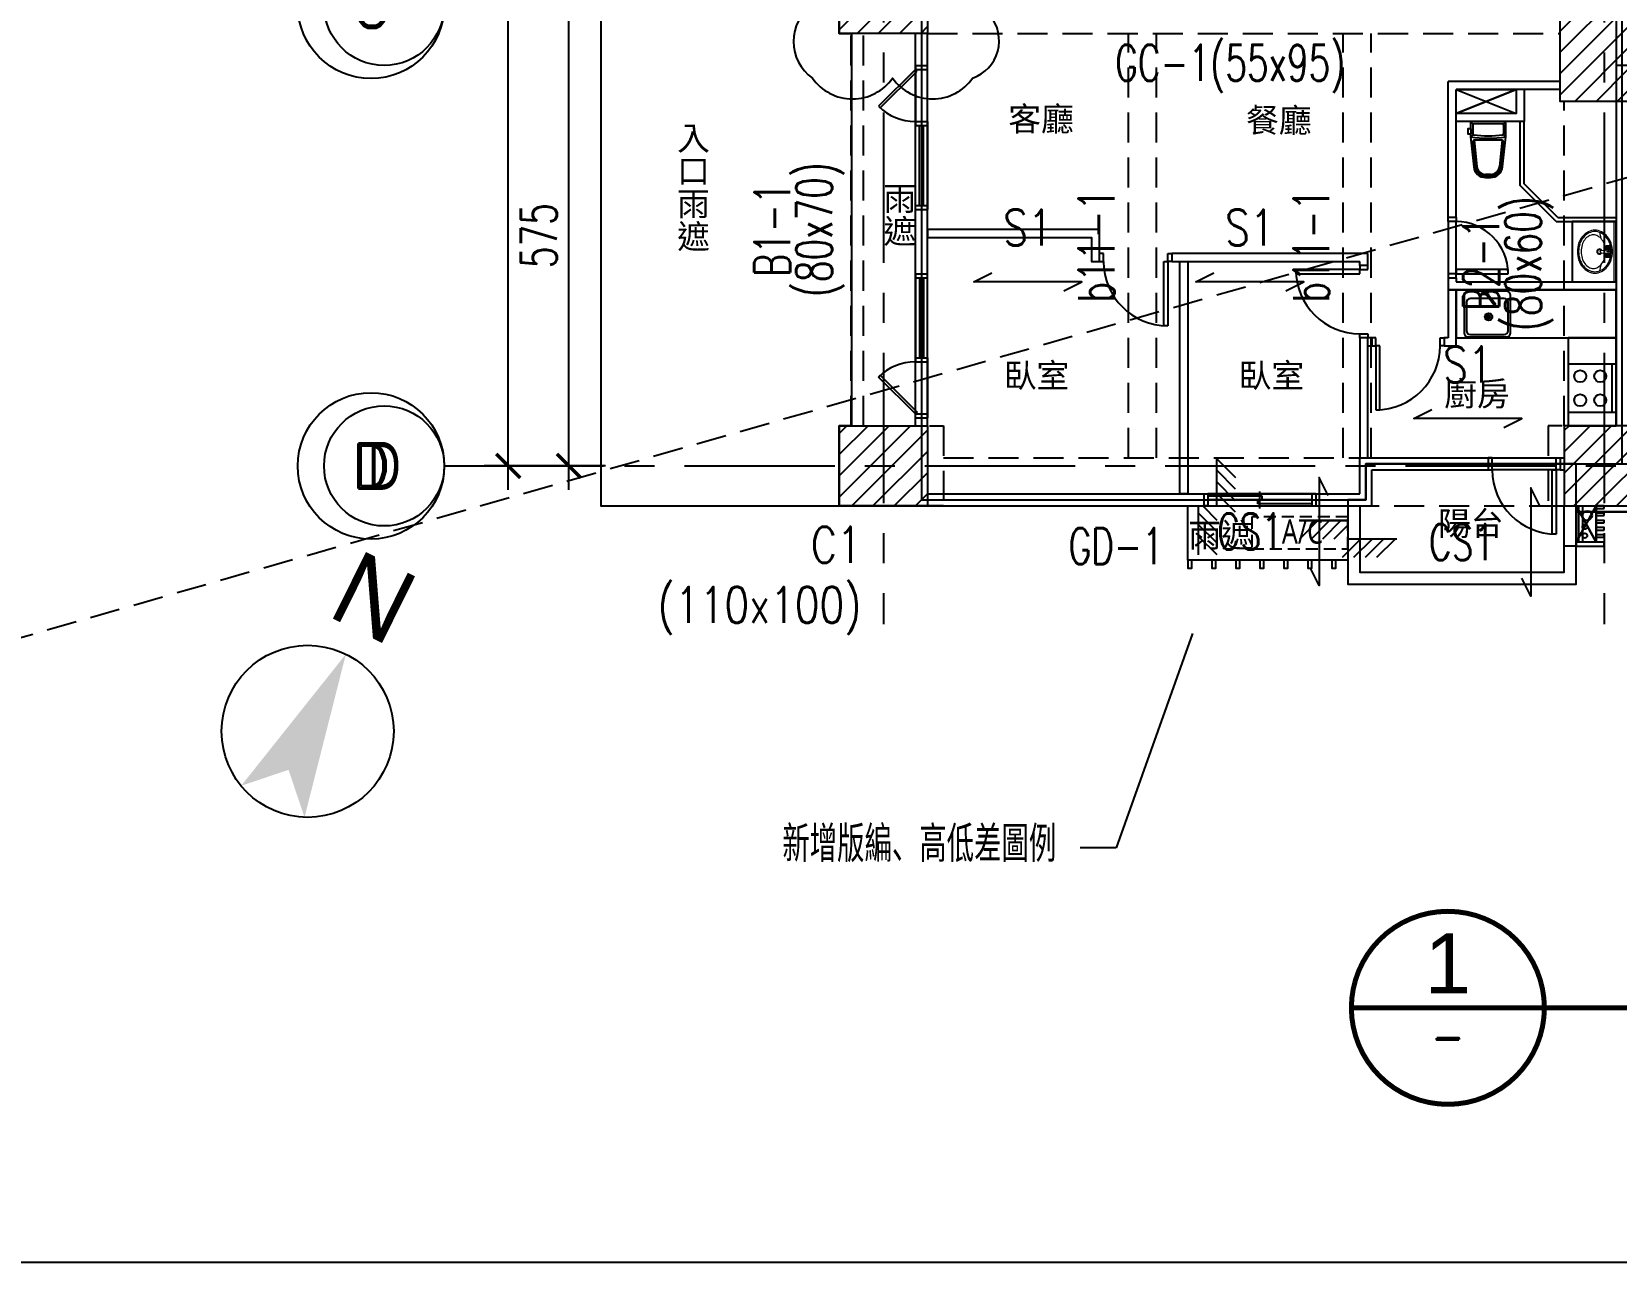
# Model space of a CAD drawing. Header units: millimetres. Extents: x -3377 to 119122, y -22007 to 15479.
# Drawn here: x 39067 to 41046, y 3880 to 5416 of the extents above; entities that cross this region are included whole.
import ezdxf
from ezdxf import colors
from ezdxf.entities.mleader import LeaderData, LeaderLine
from ezdxf.enums import TextEntityAlignment as Align
from ezdxf.math import Vec2, Vec3

# ---------------------------------------------------------------- set-up
doc = ezdxf.new("R2010")
doc.units = ezdxf.units.MM
doc.header["$LTSCALE"] = 150
doc.header["$MEASUREMENT"] = 0
for name, pattern in [('11', [0.15, 0.1, -0.05]), ('CENTER', [2, 1.25, -0.25, 0.25, -0.25]), ('HIDDEN', [0.375, 0.25, -0.125])]:
    doc.linetypes.add(name, pattern=pattern)
doc.layers.get('0').update_dxf_attribs({"plot": 0})
for name, color, linetype in [('A-10-OTHER', 7, 'Continuous'), ('ASSLN', 8, 'Continuous'), ('COL', 1, 'Continuous'), ('Col-Line', 8, 'CENTER'), ('FIN', 5, 'Continuous'), ('GRID', 5, 'CENTER'), ('OPEN', 4, 'Continuous'), ('S-COL', 7, 'Continuous'), ('S-COLB', 4, 'HIDDEN'), ('S-GRID', 1, 'CENTER'), ('S-GRID-DIM', 2, 'Continuous'), ('S-GRID-T', 3, 'Continuous'), ('S-HATCH-COL', 13, 'Continuous'), ('S-OPEN', 13, 'Continuous'), ('S-RCBMB', 3, 'HIDDEN'), ('S-RCBMG', 2, 'HIDDEN'), ('S-SLAB', 5, 'Continuous'), ('S-SLABT', 2, 'Continuous'), ('S-TEXTB', 3, 'Continuous'), ('S-TEXTC', 3, 'Continuous'), ('S-TEXTG', 2, 'Continuous'), ('S-THIN', 201, 'Continuous'), ('S-TITLE', 2, 'Continuous'), ('TEXT', 2, 'Continuous'), ('TOIL', 6, 'Continuous'), ('TOILET', 141, 'Continuous'), ('WALL', 2, 'Continuous'), ('WALL2', 3, 'Continuous'), ('WALL3', 4, 'Continuous'), ('指北針', 7, 'Continuous'), ('機電修改', 1, 'Continuous')]:
    doc.layers.add(name, color=color, linetype=linetype)
for name, color, linetype, plot in [('AREA', 3, 'Continuous', False), ('S-ARCH', 252, 'Continuous', False), ('S-CLOUD_2022-0304', 4, 'Continuous', False), ('S-CLOUD_20220217(結構依建築圖2022-0216修改)', 4, 'Continuous', False), ('機電', 11, 'Continuous', False)]:
    doc.layers.add(name, color=color, linetype=linetype, plot=plot)
doc.styles.add('3E', font='simplex.shx', dxfattribs={"width": 0.8, "height": 45, "bigfont": 'dayus.shx'})
doc.styles.add('C1', font='', dxfattribs={"bigfont": 'japanese.shx'})
doc.styles.add('CD1', font='romand', dxfattribs={"height": 3})
doc.styles.add('CD2', font='romand', dxfattribs={"height": 15})
doc.styles.add('CH1a', font='helvbld.shx', dxfattribs={"height": 6, "bigfont": 'lmp.shx'})
doc.styles.add('CS4', font='romans.shx', dxfattribs={"width": 0.7, "height": 45, "bigfont": 'lsp.shx'})
doc.styles.add('HH', font='')
doc.styles.add('HHV', font='')
doc.styles.add('LSP', font='SIMPLEX.shx', dxfattribs={"width": 0.8, "bigfont": 'lsp.shx'})
doc.styles.get('C1').set_extended_font_data('微軟正黑體')
doc.styles.get('HH').set_extended_font_data('Microsoft JhengHei')
doc.styles.get('HHV').set_extended_font_data('@微軟正黑體')
doc.dimstyles.new('DIM150', dxfattribs={"dimscale": 15, "dimtxt": 3, "dimasz": 2, "dimexe": 2, "dimexo": 2, "dimgap": 1, "dimtad": 1, "dimdec": 1, "dimdsep": 46, "dimtxsty": 'CS4', "dimblk1": 'ARCHTICK', "dimblk2": 'ARCHTICK', "dimsah": 1, "dimcen": 2, "dimdle": 2, "dimadec": 0, "dimazin": 0, "dimtfac": 1, "dimtdec": 1, "dimtmove": 0, "dimatfit": 3, "dimldrblk": 'TAA', "dimfxl": 0, "dimtolj": 1, "dimarcsym": 0})

# ---------------------------------------------------------------- blocks, each defined once
blk = doc.blocks.new('SG2')
at = {"layer": 'S-GRID-T'}
blk.add_circle((-6.09375, 0), 6.09375, dxfattribs=at)
at = {"layer": 'S-GRID-T', "style": 'CD2'}
blk.add_attdef('GRID-BUB', text='', height=3.75, dxfattribs=at).set_placement((-6.09375, 0), align=Align.MIDDLE_CENTER)
blk = doc.blocks.new('_ARCHTICK')
at = {"color": 0, "linetype": 'ByBlock', "const_width": 0.15}
blk.add_lwpolyline([(-0.5, -0.5), (0.5, 0.5)], dxfattribs=at)
blk = doc.blocks.new('*D75')
at = {"layer": 'DEFPOINTS', "color": 0, "transparency": 16777216}
for p in [(-8779.1, -995.9), (-8703.4, -995.9), (-8703.4, -2885.9)]:
    blk.add_point(p, dxfattribs=at)
at = {"layer": 'S-GRID-DIM', "color": 0, "lineweight": -2, "transparency": 16777216}
for p, q in [((-8779.1, -2915.9), (-8779.1, -965.9)), ((-8733.4, -995.9), (-8809.1, -995.9)), ((-8733.4, -2885.9), (-8809.1, -2885.9))]:
    blk.add_line(p, q, dxfattribs=at)
at = {"layer": 'S-GRID-DIM', "color": 0, "lineweight": -2, "transparency": 16777216, "xscale": 30, "yscale": 30, "zscale": 30}
for p, rotation in [((-8779.1, -995.9), 90), ((-8779.1, -2885.9), 270)]:
    blk.add_blockref('_ARCHTICK', p, dxfattribs=dict(at, rotation=rotation))
at = {"layer": 'S-GRID-DIM', "color": 0, "transparency": 16777216, "insert": (-8816.6, -1940.9), "char_height": 45, "attachment_point": 5, "rotation": 90, "style": 'CS4'}
blk.add_mtext('\\A1;1890', dxfattribs=at)
blk = doc.blocks.new('TAA')
at = {"linetype": 'Continuous'}
blk.add_line((0, 0), (-1.663, 0), dxfattribs=at)
blk.add_solid([(-1.5, -0.25), (-1.5, 0.25), (0, 0)], dxfattribs=at)
blk = doc.blocks.new('*D76')
at = {"layer": 'DEFPOINTS', "color": 0, "transparency": 16777216}
for p in [(-8703.4, -2310.9), (-8627.8, -2310.9), (-8627.8, -2885.9)]:
    blk.add_point(p, dxfattribs=at)
at = {"layer": 'S-GRID-DIM', "color": 0, "lineweight": -2, "transparency": 16777216}
for p, q in [((-8703.4, -2915.9), (-8703.4, -2280.9)), ((-8657.8, -2310.9), (-8733.4, -2310.9)), ((-8657.8, -2885.9), (-8733.4, -2885.9))]:
    blk.add_line(p, q, dxfattribs=at)
at = {"layer": 'S-GRID-DIM', "color": 0, "lineweight": -2, "transparency": 16777216, "xscale": 30, "yscale": 30, "zscale": 30}
for p, rotation in [((-8703.4, -2310.9), 90), ((-8703.4, -2885.9), 270)]:
    blk.add_blockref('_ARCHTICK', p, dxfattribs=dict(at, rotation=rotation))
at = {"layer": 'S-GRID-DIM', "color": 0, "transparency": 16777216, "insert": (-8740.9, -2598.4), "char_height": 45, "attachment_point": 5, "rotation": 90, "style": 'CS4'}
blk.add_mtext('\\A1;575', dxfattribs=at)
blk = doc.blocks.new('COL(1F)')
for points in [[(-8365.9, -2245.9), (-8255.9, -2245.9), (-8255.9, -2345.9), (-8365.9, -2345.9)], [(-7465.9, -2290.9), (-7380.9, -2290.9), (-7380.9, -2430.9), (-7465.9, -2430.9)], [(-8365.9, -2835.9), (-8235.9, -2835.9), (-8235.9, -2935.9), (-8365.9, -2935.9)], [(-7350.9, -2835.9), (-7480.9, -2835.9), (-7480.9, -2935.9), (-7350.9, -2935.9)]]:
    blk.add_lwpolyline(points, close=True)
blk = doc.blocks.new('COL(2F-16F)')
for points in [[(-8365.9, -2245.9), (-8255.9, -2245.9), (-8255.9, -2345.9), (-8365.9, -2345.9)], [(-7465.9, -2290.9), (-7380.9, -2290.9), (-7380.9, -2430.9), (-7465.9, -2430.9)], [(-8365.9, -2835.9), (-8255.9, -2835.9), (-8255.9, -2935.9), (-8365.9, -2935.9)], [(-7350.9, -2835.9), (-7460.9, -2835.9), (-7460.9, -2935.9), (-7350.9, -2935.9)]]:
    blk.add_lwpolyline(points, close=True)
blk = doc.blocks.new('NTSELCH1')
at = {"layer": 'S-THIN'}
for p, q in [((-2.5, 1.54), (-4.03, 0)), ((-1.54, 1.54), (-3.07, 0)), ((-0.58, 1.54), (-2.12, 0)), ((0, 1.54), (0, 0)), ((0, 1.16), (-1.18, -0.02)), ((1.05, 0), (-0.49, -1.54)), ((2.01, 0), (0.47, -1.54)), ((2.97, 0), (1.43, -1.54)), ((3.92, 0), (2.37, -1.55))]:
    blk.add_line(p, q, dxfattribs=at)
at = {"layer": 'S-THIN', "const_width": 0.169}
for points in [[(-4.07, 1.54), (0, 1.54)], [(4.07, 0), (0, 0)]]:
    blk.add_lwpolyline(points, dxfattribs=at)
blk = doc.blocks.new('DwFm')
blk.add_lwpolyline([(-12110.4, -3880.1), (0, -3880.1)])
at = {"layer": 'DEFPOINTS', "color": 252, "linetype": 'HIDDEN'}
blk.add_lwpolyline([(-6560.9, -2290.9), (-12110.4, -3880.1)], dxfattribs=at)
blk = doc.blocks.new('A$C6D16720C')
at = {"color": 252, "linetype": 'HIDDEN'}
blk.add_line((-1790, -545), (-1790, -55), dxfattribs=at)
at = {"color": 252}
for p, q in [((-1035, -125), (-960, -155)), ((-1035, -155), (-960, -125)), ((220, -652.5), (-885, -652.5))]:
    blk.add_line(p, q, dxfattribs=at)
for points in [[(-1805, 40), (-2102.5, 40), (-2102.5, -645), (-1805, -645)], [(-885, -645), (-860, -645), (-860, -690), (-885, -690), (-885, -645), (-860, -690), (-860, -645), (-885, -690)]]:
    blk.add_lwpolyline(points, dxfattribs=at)
for points in [[(-890, -365), (-835, -365), (-835, -290), (-845, -290), (-845, -290), (-890, -290)], [(-1170, -645), (-1170, -712.5), (-1370, -712.5), (-1370, -645)]]:
    blk.add_lwpolyline(points, close=True, dxfattribs=at)
at = {"layer": 'A-10-OTHER', "color": 252}
for points in [[(-1370, -712.5), (-1370, -722.5), (-1365, -722.5), (-1365, -712.5)], [(-1340, -712.5), (-1340, -722.5), (-1335, -722.5), (-1335, -712.5)], [(-1310, -712.5), (-1310, -722.5), (-1305, -722.5), (-1305, -712.5)], [(-1280, -712.5), (-1280, -722.5), (-1275, -722.5), (-1275, -712.5)], [(-1250, -712.5), (-1250, -722.5), (-1245, -722.5), (-1245, -712.5)], [(-1220, -712.5), (-1220, -722.5), (-1215, -722.5), (-1215, -712.5)], [(-1190, -712.5), (-1190, -722.5), (-1185, -722.5), (-1185, -712.5)]]:
    blk.add_lwpolyline(points, close=True, dxfattribs=at)
at = {"layer": 'AREA', "color": 252}
blk.add_lwpolyline([(-827.5, 1292.5), (-1147.5, 1292.5), (-1147.5, 1337.5), (-1702.5, 1337.5), (-1702.5, 707.5), (-1522.5, 707.5), (-1522.5, 497.5), (-1702.5, 497.5), (-1782.5, 497.5), (-1782.5, 227.5), (-1702.5, 227.5), (-1702.5, -637.5), (-1147.5, -637.5), (-1147.5, -592.5), (-557.5, -592.5)], dxfattribs=at)
for points in [[(-1147.5, -637.5), (-1147.5, -592.5), (-885, -592.5), (-827.5, -592.5), (-827.5, -87.5), (-827.5, 127.5), (-1052.5, 127.5), (-1052.5, -7.5), (-1702.5, -7.5), (-1702.5, -637.5), (-1170, -637.5)], [(-885, -742.5), (-885, -592.5), (-1147.5, -592.5), (-1147.5, -637.5), (-1170, -637.5), (-1170, -742.5)]]:
    blk.add_lwpolyline(points, close=True, dxfattribs=at)
at = {"layer": 'ASSLN', "color": 252}
for points in [[(-850, -648), (-850, -645), (-860, -645), (-860, -648)], [(-850, -657), (-850, -654), (-860, -654), (-860, -657)], [(-850, -666), (-850, -663), (-860, -663), (-860, -666)], [(-850, -675), (-850, -672), (-860, -672), (-860, -675)], [(-850, -690), (-885, -690), (-885, -695), (-850, -695)], [(-850, -684), (-850, -681), (-860, -681), (-860, -684)]]:
    blk.add_lwpolyline(points, close=True, dxfattribs=at)
at = {"layer": 'COL', "color": 252}
for points in [[(-1805, 45), (-1695, 45), (-1695, -55), (-1805, -55)], [(-905, 0), (-820, 0), (-820, -140), (-905, -140)], [(-1805, -545), (-1695, -545), (-1695, -645), (-1805, -645)], [(-790, -545), (-900, -545), (-900, -645), (-790, -645)]]:
    blk.add_lwpolyline(points, close=True, dxfattribs=at)
at = {"layer": 'Col-Line', "color": 252, "linetype": 'ByBlock'}
for centre in [(-2373.2, -20), (-2373.2, -595)]:
    blk.add_circle(centre, 75, dxfattribs=at)
at = {"layer": 'FIN', "color": 252}
for p, q in [((-1025, -382), (-1025, -429)), ((-1022, -391), (-1022, -426)), ((-972, -377), (-1020, -377)), ((-975, -386), (-1017, -386)), ((-998.2, -380), (-1002.2, -380)), ((-1002.2, -380), (-1002.2, -381)), ((-998.1, -381), (-1002.2, -381)), ((-998.2, -382), (-994.9, -378.7)), ((-994.9, -382), (-998.2, -378.7)), ((-996.5, -382), (-987.3, -393.8)), ((-994.9, -380.8), (-985.8, -392.5)), ((-986.5, -391.5), (-988.1, -392.8)), ((-985.8, -393.2), (-986.6, -393.9)), ((-970, -426), (-970, -391)), ((-967, -429), (-967, -382)), ((-996, -410.5), (-992.7, -407.2)), ((-992.7, -410.5), (-996, -407.2)), ((-994.4, -411.2), (-994.4, -406.5)), ((-1020, -434), (-972, -434)), ((-1017, -431), (-975, -431)), ((-835, -468), (-895, -468)), ((-895, -468), (-895, -528)), ((-840, -528), (-840, -468)), ((-835, -528), (-835, -468)), ((-895, -528), (-835, -528))]:
    blk.add_line(p, q, dxfattribs=at)
for points in [[(-1035, -435), (-835, -435), (-835, -375), (-1035, -375)], [(-895, -435), (-895, -545), (-835, -545), (-835, -435)]]:
    blk.add_lwpolyline(points, close=True, dxfattribs=at)
blk.add_lwpolyline([(-1035, -435), (-895, -435), (-895, -545)], dxfattribs=at)
for centre, radius in [((-996.6, -380.3), 1.7), ((-994.4, -408.9), 4.63), ((-994.4, -408.9), 2.34), ((-880, -483), 7.5), ((-855, -483), 7.5), ((-880, -513), 7.5), ((-855, -513), 7.5)]:
    blk.add_circle(centre, radius, dxfattribs=at)
for centre, radius, start, end in [((-1020, -382), 5, 90, 180), ((-1017, -391), 5, 90, 180), ((-986.9, -393.5), 0.5, 217.959, 307.959), ((-986.1, -392.9), 0.5, 307.959, 37.959), ((-975, -391), 5, 0, 90), ((-972, -382), 5, 0, 90), ((-1020, -429), 5, 180, 270), ((-1017, -426), 5, 180, 270), ((-975, -426), 5, 270, 0), ((-972, -429), 5, 270, 0)]:
    blk.add_arc(centre, radius, start, end, dxfattribs=at)
at = {"layer": 'GRID', "color": 252, "ltscale": 0.1}
blk.add_line((-2298.2, -595), (-2098.2, -595), dxfattribs=at)
at = {"layer": 'OPEN', "color": 252, "linetype": 'Continuous', "lineweight": -2}
for p, q in [((-1710, -95), (-1710, -100)), ((-1695, -100), (-1695, -95)), ((-1710, -100), (-1756, -146)), ((-1753.8, -148.1), (-1707.9, -102.1)), ((-1710, -100), (-1695, -100)), ((-1710, -100), (-1710, -165)), ((-1707.9, -102.1), (-1710, -100)), ((-1695, -165), (-1695, -100)), ((-1756, -146), (-1753.8, -148.1)), ((-1710, -170), (-1710, -165)), ((-1710, -165), (-1695, -165)), ((-1695, -165), (-1695, -170)), ((-1710, -460), (-1710, -465)), ((-1710, -465), (-1695, -465)), ((-1710, -530), (-1710, -465)), ((-1695, -465), (-1695, -460)), ((-1695, -465), (-1695, -530)), ((-1756, -484), (-1753.8, -481.9)), ((-1710, -530), (-1756, -484)), ((-1753.8, -481.9), (-1707.9, -527.9)), ((-1707.9, -527.9), (-1710, -530)), ((-1710, -535), (-1710, -530)), ((-1710, -530), (-1695, -530)), ((-1695, -530), (-1695, -535))]:
    blk.add_line(p, q, dxfattribs=at)
at = {"layer": 'OPEN', "color": 252, "linetype": 'Continuous'}
for p, q in [((-1710, -165), (-1710, -170)), ((-1710, -170), (-1695, -170)), ((-1710, -270), (-1710, -170)), ((-1705, -270), (-1705, -170)), ((-1700, -270), (-1700, -170)), ((-1695, -170), (-1695, -165)), ((-1695, -170), (-1695, -270)), ((-1710, -275), (-1710, -270)), ((-1710, -270), (-1695, -270)), ((-1695, -270), (-1695, -275)), ((-1045, -290), (-1045, -285)), ((-1035, -290), (-1045, -290)), ((-1045, -290), (-1045, -355)), ((-1035, -285), (-1035, -290)), ((-1035, -355), (-1035, -290)), ((-1475, -330, 0), (-1480, -330, 0)), ((-1475, -340, 0), (-1475, -330, 0)), ((-1395, -340, 0), (-1395, -330, 0)), ((-1395, -330, 0), (-1390, -330, 0)), ((-1710, -355), (-1710, -360)), ((-1695, -360), (-1695, -355)), ((-1480, -340, 0), (-1475, -340, 0)), ((-1400, -420, 0), (-1400, -340, 0)), ((-1400, -340, 0), (-1395, -340, 0)), ((-1390, -340, 0), (-1395, -340, 0)), ((-1395, -340, 0), (-1395, -420, 0)), ((-1155, -350, 0), (-1235, -350, 0)), ((-1235, -350, 0), (-1235, -355, 0)), ((-1235, -355, 0), (-1155, -355, 0)), ((-1155, -345, 0), (-1155, -350, 0)), ((-1155, -350, 0), (-1145, -350, 0)), ((-1155, -355, 0), (-1155, -350, 0)), ((-1145, -350, 0), (-1145, -345, 0)), ((-1035, -355), (-1045, -355)), ((-1045, -355), (-1045, -360)), ((-970, -350), (-1035, -350)), ((-1035, -350), (-1035, -355)), ((-1035, -360), (-1035, -355)), ((-1035, -355), (-970, -355)), ((-970, -355), (-970, -350)), ((-1710, -360), (-1695, -360)), ((-1710, -360), (-1710, -460)), ((-1705, -360), (-1705, -460)), ((-1700, -360), (-1700, -460)), ((-1695, -460), (-1695, -360)), ((-1395, -420, 0), (-1400, -420, 0)), ((-1155, -435, 0), (-1155, -430, 0)), ((-1155, -430, 0), (-1145, -430, 0)), ((-1145, -430, 0), (-1145, -435, 0)), ((-1135, -435, 0), (-1140, -435, 0)), ((-1135, -445, 0), (-1135, -435, 0)), ((-1055, -445, 0), (-1055, -435, 0)), ((-1055, -435, 0), (-1050, -435, 0)), ((-1140, -445, 0), (-1135, -445, 0)), ((-1135, -445, 0), (-1135, -525, 0)), ((-1130, -445, 0), (-1135, -445, 0)), ((-1130, -525, 0), (-1130, -445, 0)), ((-1050, -445, 0), (-1055, -445, 0)), ((-1710, -465), (-1710, -460)), ((-1710, -460), (-1695, -460)), ((-1695, -460), (-1695, -465)), ((-1135, -525, 0), (-1130, -525, 0)), ((-990, -585), (-995, -585)), ((-990, -600), (-990, -585)), ((-990, -585), (-910, -585)), ((-910, -600), (-910, -585)), ((-910, -585), (-905, -585)), ((-995, -600), (-990, -600)), ((-910, -600), (-990, -600)), ((-915, -680), (-915, -600)), ((-915, -600), (-910, -600)), ((-905, -600), (-910, -600)), ((-910, -600), (-910, -680)), ((-1350, -630), (-1345, -630)), ((-1345, -630), (-1345, -645)), ((-1215, -630), (-1345, -630)), ((-1345, -632.5), (-1277.5, -632.5)), ((-1280, -648), (-1280, -627)), ((-1277.5, -632.5), (-1277.5, -637.5)), ((-1210, -630), (-1215, -630)), ((-1215, -630), (-1215, -645)), ((-1345, -645), (-1350, -645)), ((-1215, -637.5), (-1345, -637.5)), ((-1345, -645), (-1215, -645)), ((-1282.5, -642.5), (-1282.5, -637.5)), ((-1215, -642.5), (-1282.5, -642.5)), ((-1215, -645), (-1210, -645)), ((-910, -680), (-915, -680))]:
    blk.add_line(p, q, dxfattribs=at)
at = {"layer": 'OPEN', "color": 252, "linetype": 'Continuous', "lineweight": -2}
for centre, start, end in [((-1710, -100), 225, 270), ((-1710, -530), 90, 135)]:
    blk.add_arc(centre, 65, start, end, dxfattribs=at)
at = {"layer": 'OPEN', "color": 252, "linetype": 'Continuous'}
for centre, radius, start, end in [((-1035, -355), 65, 0, 90), ((-1395, -340, 0), 80, 180, 270), ((-1155, -350, 0), 80, 180, 270), ((-1135, -445, 0), 80, 270, 0), ((-910, -600), 80, 180, 270)]:
    blk.add_arc(centre, radius, start, end, dxfattribs=at)
at = {"layer": 'TOIL', "color": 252}
for p, q in [((-1016.4, -174.4, 0), (-1017, -174.4, 0)), ((-1013.7, -168.3, 0), (-1016.4, -165.6, 0)), ((-1016.4, -174.4, 0), (-1016.4, -180.4, 0)), ((-1014, -169, 0), (-1014, -180.6, 0)), ((-977, -168, 0), (-1013, -168, 0)), ((-976.3, -168.3, 0), (-973.6, -165.6, 0)), ((-976, -169, 0), (-976, -180.6, 0)), ((-955, -245), (-955, -165)), ((-950, -242.9), (-950, -165)), ((-1016.4, -180.4, 0), (-1017, -180.4, 0)), ((-1013.8, -181.3, 0), (-1017, -184, 0)), ((-1016.4, -180.4, 0), (-1016.4, -180.4, 0)), ((-1016.4, -180.4, 0), (-1016.4, -180.4, 0)), ((-1016.4, -180.4, 0), (-1016.4, -180.4, 0)), ((-1016.4, -180.4, 0), (-1016.4, -180.4, 0)), ((-1014.3, -190.7, 0), (-1011.1, -221.4, 0)), ((-1012.5, -188.5, 0), (-1009.1, -221.1, 0)), ((-977.7, -188.5, 0), (-1012.3, -188.5, 0)), ((-977.5, -188.5, 0), (-980.9, -221.1, 0)), ((-975.7, -190.7, 0), (-978.9, -221.4, 0)), ((-976.2, -181.3, 0), (-973, -184, 0)), ((-991.9, -231, 0), (-998.1, -231, 0)), ((-991.9, -233, 0), (-998.1, -233, 0)), ((-910, -290), (-955, -245)), ((-907.9, -285), (-950, -242.9)), ((-910, -290), (-835, -290)), ((-907.9, -285), (-835, -285))]:
    blk.add_line(p, q, dxfattribs=at)
blk.add_lwpolyline([(-1017, -174.4), (-1020.4, -174.4), (-1020.4, -180.4), (-1017, -180.4), (-1017, -184), (-1013, -221.6, 0.383798), (-998.1, -235), (-991.9, -235, 0.383798), (-977, -221.6), (-973, -184), (-973, -167, 0.414214), (-975, -165), (-1015, -165, 0.414214), (-1017, -167)], format="xyb", close=True, dxfattribs=at)
for centre, radius, start, end in [((-1013, -169, 0), 1, 90, 180), ((-977, -169, 0), 1, 0, 90), ((-995, -64, 0), 122, 259.6111, 280.3889), ((-1012.3, -190.5, 0), 2, 90, 186.0132), ((-1013, -180.6, 0), 1, 180, 261.2257), ((-995, -64, 0), 119, 261.2257, 278.7743), ((-977.7, -190.5, 0), 2, 353.9868, 90), ((-977, -180.6, 0), 1, 278.7743, 0), ((-998.1, -220, 0), 13, 186.0132, 270), ((-998.1, -220, 0), 11, 186.0132, 270), ((-991.9, -220, 0), 11, 270, 353.9868), ((-991.9, -220, 0), 13, 270, 353.9868)]:
    blk.add_arc(centre, radius, start, end, dxfattribs=at)
at = {"layer": 'TOILET', "color": 252, "lineweight": 13}
for p, q in [((-890, -290), (-890, -365)), ((-835, -290), (-890, -290)), ((-838, -290), (-838, -365)), ((-835, -365), (-835, -290)), ((-856, -303.4), (-854.1, -311.1)), ((-853.8, -325.9), (-843.1, -325.1)), ((-853.8, -329.1), (-843.1, -329.9)), ((-843.1, -320.3), (-847.9, -320.3)), ((-847.9, -320.3), (-847.9, -325.5)), ((-843.1, -322.7), (-847.9, -322.7)), ((-847.9, -329.5), (-847.9, -334.7)), ((-843.1, -332.3), (-847.9, -332.3)), ((-843.1, -334.7), (-847.9, -334.7)), ((-847.2, -321), (-843.8, -324.4)), ((-847.2, -324.4), (-843.8, -321)), ((-847.2, -330.6), (-843.8, -334)), ((-847.2, -334), (-843.8, -330.6)), ((-845.5, -320.3), (-845.5, -325.1)), ((-845.5, -329.9), (-845.5, -334.7)), ((-843.1, -320.3), (-843.1, -334.7)), ((-854.1, -343.9), (-856, -351.6)), ((-835, -365), (-890, -365))]:
    blk.add_line(p, q, dxfattribs=at)
for centre, radius in [((-845.5, -322.7), 2.39), ((-845.5, -332.3), 2.39), ((-845.5, -327.5), 0.955)]:
    blk.add_circle(centre, radius, dxfattribs=at)
for centre, radius, start, end in [((-856.4, -325.7), 27, 140.5992, 161.2092), ((-856.4, -325.7), 25.4, 140.5992, 161.2092), ((-856.8, -325.5), 21.8, 143.9725, 163.2352), ((-859.6, -323.1), 22.8, 116.7598, 140.5993), ((-859.6, -323.1), 21.2, 116.7598, 140.5993), ((-861, -322.4), 16.6, 119.6632, 143.9726), ((-861.7, -318.9), 18.2, 89.9999, 116.7599), ((-861.7, -318.9), 16.5, 89.9999, 116.7599), ((-863.6, -317.8), 11.3, 89.9999, 119.6633), ((-863.6, -317.8), 11.3, 60.3365, 89.9999), ((-861.7, -318.9), 18.2, 63.2399, 89.9999), ((-861.7, -318.9), 16.5, 63.2399, 89.9999), ((-866.3, -322.4), 16.6, 36.0272, 60.3365), ((-863.8, -323.1), 21.2, 39.4005, 63.24), ((-863.8, -323.1), 22.8, 39.4005, 63.24), ((-870.5, -325.5), 21.8, 16.7646, 36.0273), ((-867.1, -325.7), 25.4, 18.7906, 39.4005), ((-867.1, -325.7), 27, 18.7906, 39.4006), ((-851.2, -327.5), 32.4, 161.2092, 179.9999), ((-851.2, -327.5), 32.4, 179.9999, 198.7906), ((-851.2, -327.5), 30.8, 161.2092, 179.9999), ((-851.2, -327.5), 30.8, 179.9999, 198.7906), ((-850.1, -327.5), 28.8, 163.2351, 179.9999), ((-850.1, -327.5), 28.8, 179.9999, 196.7647), ((-856.8, -329.5), 21.8, 196.7646, 216.0273), ((-856, -327.5), 3.34, 28.7782, 331.2216), ((-856, -327.5), 2.39, 39.0727, 320.927), ((-853.8, -327.5), 1.56, 89.9999, 269.9999), ((-870.5, -329.5), 21.8, 323.9725, 343.2352), ((-877.1, -327.5), 28.8, 3.9271, 16.7646), ((-877.1, -327.5), 28.8, 343.2352, 356.0727), ((-872.2, -327.5), 30.8, 359.9999, 18.7906), ((-872.2, -327.5), 30.8, 341.2092, 359.9999), ((-872.2, -327.5), 32.4, 359.9999, 18.7906), ((-872.2, -327.5), 32.4, 341.2092, 359.9999), ((-856.4, -329.2), 27, 198.7906, 219.4005), ((-856.4, -329.2), 25.4, 198.7906, 219.4005), ((-859.6, -331.9), 22.8, 219.4005, 243.24), ((-859.6, -331.9), 21.2, 219.4005, 243.24), ((-861, -332.6), 16.6, 216.0272, 240.3365), ((-861.7, -336.1), 18.2, 243.2399, 269.9999), ((-863.6, -337.2), 11.3, 240.3365, 269.9999), ((-861.7, -336.1), 16.5, 243.2399, 269.9999), ((-863.6, -337.2), 11.3, 269.9999, 299.6633), ((-861.7, -336.1), 16.5, 269.9999, 296.7599), ((-861.7, -336.1), 18.2, 269.9999, 296.7599), ((-866.3, -332.6), 16.6, 299.6633, 323.9726), ((-863.8, -331.9), 21.2, 296.7598, 320.5993), ((-863.8, -331.9), 22.8, 296.7598, 320.5993), ((-867.1, -329.2), 25.4, 320.5992, 341.2092), ((-867.1, -329.2), 27, 320.5992, 341.2092)]:
    blk.add_arc(centre, radius, start, end, dxfattribs=at)
at = {"layer": 'WALL', "color": 252}
for p, q in [((-835, 160), (-835, -95)), ((-1710, -545), (-1710, -55)), ((-1695, -545), (-1695, -55)), ((-835, -77.5), (-835, -545)), ((-1710, -95), (-1695, -95)), ((-550, -95), (-835, -95)), ((-1710, -275), (-1695, -275)), ((-1710, -355), (-1695, -355)), ((-1710, -535), (-1695, -535)), ((-1710, -535), (-1695, -535)), ((-1155, -585), (-995, -585)), ((-1155, -630), (-1155, -585)), ((-995, -585), (-995, -600)), ((-905, -585), (-905, -600)), ((-905, -585), (-905, -585)), ((-905, -585), (-900, -585)), ((-1140, -600), (-995, -600)), ((-1140, -645), (-1140, -600)), ((-905, -600), (-905, -600)), ((-905, -600), (-900, -600)), ((-1695, -630), (-1155, -630)), ((-1350, -630), (-1350, -645)), ((-1210, -630), (-1210, -645)), ((-1695, -645), (-1140, -645))]:
    blk.add_line(p, q, dxfattribs=at)
blk.add_lwpolyline([(-900, -645), (-885, -645), (-885, -695), (-900, -695)], close=True, dxfattribs=at)
at = {"layer": 'WALL2', "color": 252}
for p, q in [((-905, -115), (-1045, -115)), ((-1045, -285), (-1045, -115)), ((-905, -125), (-1035, -125)), ((-1035, -285), (-1035, -125)), ((-960, -155), (-1035, -155)), ((-950, -165), (-1035, -165)), ((-1035, -285), (-1045, -285)), ((-1145, -330, 0), (-1390, -330, 0)), ((-1390, -330, 0), (-1390, -340, 0)), ((-1145, -340, 0), (-1145, -330, 0)), ((-1390, -340, 0), (-1155, -340, 0)), ((-1380, -630, 0), (-1380, -340, 0)), ((-1370, -340, 0), (-1370, -630, 0)), ((-1155, -345, 0), (-1155, -340, 0)), ((-1145, -345, 0), (-1155, -345, 0)), ((-1145, -345, 0), (-1145, -340, 0)), ((-1045, -360), (-1045, -375)), ((-1045, -360), (-1035, -360)), ((-1045, -375), (-1045, -435, 0)), ((-1035, -375), (-1045, -375)), ((-1045, -375), (-835, -375)), ((-1035, -360), (-1035, -365)), ((-1035, -365), (-835, -365)), ((-1035, -445, 0), (-1035, -375)), ((-1155, -435, 0), (-1155, -585, 0)), ((-1145, -435), (-1155, -435, 0)), ((-1145, -585, 0), (-1145, -435)), ((-1140, -435, 0), (-1145, -435, 0)), ((-1140, -435, 0), (-1140, -445, 0)), ((-1045, -435, 0), (-1050, -435, 0)), ((-1050, -435, 0), (-1050, -445, 0)), ((-1145, -445, 0), (-1140, -445, 0)), ((-1050, -445, 0), (-1045, -445, 0)), ((-1045, -445, 0), (-1035, -445, 0)), ((-1370, -630, 0), (-1380, -630, 0))]:
    blk.add_line(p, q, dxfattribs=at)
at = {"layer": 'WALL2', "color": 252, "linetype": 'Continuous'}
for p, q in [((-960, -125), (-960, -155)), ((-950, -125), (-950, -165))]:
    blk.add_line(p, q, dxfattribs=at)
at = {"layer": 'WALL2', "color": 252, "elevation": 0}
blk.add_lwpolyline([(-1480, -340), (-1480, -300), (-1695, -300), (-1695, -310), (-1490, -310), (-1490, -340), (-1480, -340)], close=True, dxfattribs=at)
at = {"layer": 'WALL3', "color": 252}
for points in [[(-1170, -645), (-1170, -742.5), (-885, -742.5), (-885, -645)], [(-1155, -645), (-1155, -727.5), (-900, -727.5), (-900, -727.5), (-900, -645)]]:
    blk.add_lwpolyline(points, dxfattribs=at)
at = {"layer": '指北針', "color": 252}
blk.add_circle((-2468.7, -926.3), 107.4, dxfattribs=at)
for points in [[(-2492.6, -974.4), (-2551.8, -994.4), (-2421, -830)], [(-2421, -830), (-2472.6, -1033.7), (-2492.6, -974.4)]]:
    blk.add_solid(points, dxfattribs=at)
at = {"layer": '機電', "color": 252}
for p, q in [((-882.3, -645), (-882.3, -690)), ((-877.3, -645), (-877.3, -690))]:
    blk.add_line(p, q, dxfattribs=at)
at = {"layer": '機電', "color": 252, "linetype": '11'}
blk.add_lwpolyline([(-1170, -698.7), (-1170, -658.7), (-1290, -658.7), (-1290, -698.7)], close=True, dxfattribs=at)
at = {"layer": '機電', "color": 252}
for centre, radius in [((-871.3, -657), 6), ((-874.3, -671), 3), ((-874.3, -682), 3)]:
    blk.add_circle(centre, radius, dxfattribs=at)
at = {"layer": '機電修改', "color": 252}
for p, q in [((-885, -690), (-860, -645)), ((-860, -690), (-885, -645))]:
    blk.add_line(p, q, dxfattribs=at)
blk.add_lwpolyline([(-885, -690), (-885, -645), (-860, -645), (-860, -690), (-885, -690)], dxfattribs=at)
at = {"layer": 'Col-Line', "color": 252, "style": 'C1', "width": 0.75}
blk.add_text('D', height=60, dxfattribs=at).set_placement((-2373.2, -595), align=Align.MIDDLE)
at = {"layer": 'TEXT', "color": 252, "style": 'HH'}
for s, p in [('客廳', (-1553.1, -176.8)), ('餐廳', (-1256.3, -178.5)), ('臥室', (-1558.8, -497.1)), ('臥室', (-1265.6, -497.1)), ('廚房', (-1008.9, -519.9)), ('陽台', (-1016.6, -681.8)), ('雨遮', (-1328.3, -696.5))]:
    blk.add_text(s, height=30, dxfattribs=at).set_placement(p, align=Align.CENTER)
at = {"layer": 'TEXT', "color": 252, "style": 'HHV'}
for s, p in [('入口雨遮', (-2002.6, -246.7)), ('雨遮', (-1745, -281.1))]:
    blk.add_text(s, height=30, rotation=270, dxfattribs=at).set_placement(p, align=Align.CENTER)
at = {"layer": '指北針', "color": 252, "style": 'C1'}
blk.add_text('N', height=92.8, rotation=333.6216, dxfattribs=at).set_placement((-2406.5, -800.8), align=Align.CENTER)
at = {"layer": '機電', "color": 252, "style": 'HH', "width": 0.8}
blk.add_text('A/C', height=30, dxfattribs=at).set_placement((-1252.5, -692))
blk = doc.blocks.new('2022-0217')
blk.add_blockref('A$C6D16720C', (29770.3, -2290.9))
blk = doc.blocks.new('NTSELCH2')
at = {"layer": 'S-THIN'}
for p, q in [((0, 1.54), (0, 0)), ((0.58, 1.54), (2.12, 0)), ((1.54, 1.54), (3.07, 0)), ((2.5, 1.54), (4.03, 0)), ((-3.92, 0), (-2.37, -1.55)), ((-2.97, 0), (-1.43, -1.54)), ((-2.01, 0), (-0.47, -1.54)), ((-1.05, 0), (0.49, -1.54)), ((0, 1.16), (1.18, -0.02))]:
    blk.add_line(p, q, dxfattribs=at)
at = {"layer": 'S-THIN', "const_width": 0.169}
for points in [[(4.07, 1.54), (0, 1.54)], [(-4.07, 0), (0, 0)]]:
    blk.add_lwpolyline(points, dxfattribs=at)
blk = doc.blocks.new('_None')
blk = doc.blocks.new('LINE(2)')
at = {"layer": 'S-GRID'}
for points in [[(-8310.87, -344.9), (-8310.87, -3083.41)], [(-7410.87, -344.9), (-7410.87, -3083.41)], [(-8859.11, -2885.91), (-5430.87, -2885.91)]]:
    blk.add_lwpolyline(points, dxfattribs=at)
at = {"layer": 'S-GRID-T', "xscale": 15, "yscale": 15, "zscale": 15}
for p, values in [((-8859.11, -2310.91), {'GRID-BUB': 'C'}), ((-8859.11, -2885.91), {'GRID-BUB': 'D'})]:
    blk.add_blockref('SG2', p, dxfattribs=at).add_auto_attribs(values)
at = {"layer": 'S-GRID-DIM'}
for base, p1, p2, picture, middle in [((-8779.11, -995.91), (-8703.44, -2885.91), (-8703.44, -995.91), '*D75', (-8816.61, -1940.91)), ((-8703.44, -2310.91), (-8627.78, -2885.91), (-8627.78, -2310.91), '*D76', (-8740.94, -2598.41))]:
    dim = blk.add_linear_dim(base=base, p1=p1, p2=p2, angle=90, dimstyle='DIM150', dxfattribs=at)
    dim.commit()
    dim.dimension.update_dxf_attribs({"geometry": picture, "text_midpoint": middle})

msp = doc.modelspace()

# ---------------------------------------------------------------- hatches: boundary and pattern name
at = {"layer": 'S-HATCH-COL'}
h = msp.add_hatch(dxfattribs=at)
h.set_pattern_fill('ANSI31', color=256, scale=150, style=0)
h.paths.add_polyline_path([(42850.73, 6239.23), (42960.73, 6239.23), (42960.73, 6139.23), (42850.73, 6139.23)])
h.paths.add_polyline_path([(42850.73, 5499.23), (42960.73, 5499.23), (42960.73, 5399.23), (42850.73, 5399.23)])
h.paths.add_polyline_path([(42850.73, 4924.23), (42960.73, 4924.23), (42960.73, 4824.23), (42850.73, 4824.23)])
h.paths.add_polyline_path([(41745.73, 4924.23), (41855.73, 4924.23), (41855.73, 4824.23), (41745.73, 4824.23)])
h.paths.add_polyline_path([(41090.73, 4924.23), (40980.73, 4924.23), (40980.73, 4824.23), (41090.73, 4824.23)])
h.paths.add_polyline_path([(40075.73, 6814.23), (40185.73, 6814.23), (40185.73, 6714.23), (40075.73, 6714.23)])
h.paths.add_polyline_path([(40075.73, 6249.23), (40185.73, 6249.23), (40185.73, 6149.23), (40075.73, 6149.23)])
h.paths.add_polyline_path([(40075.73, 5514.23), (40185.73, 5514.23), (40185.73, 5414.23), (40075.73, 5414.23)])
h.paths.add_polyline_path([(40075.73, 4924.23), (40185.73, 4924.23), (40185.73, 4824.23), (40075.73, 4824.23)])
h.paths.add_polyline_path([(41060.73, 6814.23), (40975.73, 6814.23), (40975.73, 6714.23), (41060.73, 6714.23)])
h.paths.add_polyline_path([(41795.73, 5469.23), (41880.73, 5469.23), (41880.73, 5329.23), (41795.73, 5329.23)])
h.paths.add_polyline_path([(41795.73, 6294.23), (41880.73, 6294.23), (41880.73, 6154.23), (41795.73, 6154.23)])
h.paths.add_polyline_path([(41060.73, 6294.23), (40975.73, 6294.23), (40975.73, 6154.23), (41060.73, 6154.23)])
h.paths.add_polyline_path([(40975.73, 5469.23), (41060.73, 5469.23), (41060.73, 5329.23), (40975.73, 5329.23)])
h.paths.add_polyline_path([(41795.73, 6814.23), (41880.73, 6814.23), (41880.73, 6714.23), (41795.73, 6714.23)])
h.paths.add_polyline_path([(42850.73, 6814.23), (42960.73, 6814.23), (42960.73, 6714.23), (42850.73, 6714.23)])

# ---------------------------------------------------------------- linework, layer by layer
at = {"layer": 'S-CLOUD_2022-0304'}
msp.add_lwpolyline([(40042.19, 5449.6, 0.5205671), (40042.19, 5358.45, 0.5205671), (40142.19, 5358.45, 0.5205671), (40242.19, 5358.45, 0.5205671), (40263.99, 5436.65, 0.5205671)], format="xyb", dxfattribs=at)
at = {"layer": 'S-OPEN'}
for p, q in [((40845.73, 5344.23), (40920.74, 5314.23)), ((40920.74, 5344.23), (40845.73, 5314.23))]:
    msp.add_line(p, q, dxfattribs=at)
at = {"layer": 'S-RCBMB'}
for p, q in [((40436.57, 4884.23), (40436.57, 5414.23)), ((40471.57, 4884.23), (40471.57, 5414.23)), ((40704.9, 4884.23), (40704.9, 5414.23)), ((40739.9, 4884.23), (40739.9, 5414.23))]:
    msp.add_line(p, q, dxfattribs=at)
at = {"layer": 'S-RCBMG'}
for p, q in [((40105.73, 4924.23), (40105.73, 5414.23)), ((40185.7, 5414.23), (40975.73, 5414.23)), ((40185.73, 4924.23), (40185.73, 5414.23)), ((40980.73, 4924.23), (40980.73, 5329.23)), ((40205.73, 4884.23), (40960.73, 4884.23)), ((40205.73, 4824.23), (40960.73, 4824.23))]:
    msp.add_line(p, q, dxfattribs=at)
at = {"layer": 'S-SLAB'}
for points in [[(40075.73, 6814.23), (40075.73, 6714.23), (40075.73, 5414.23), (40090.73, 5414.23), (40090.73, 4924.23), (40075.73, 4924.23), (40075.73, 4824.23), (40710.73, 4824.23), (40710.73, 4726.73), (40995.73, 4726.73), (40995.73, 4816.73), (42100.73, 4816.73)], [(40710.73, 4756.73), (40510.73, 4756.73), (40510.73, 4824.23)]]:
    msp.add_lwpolyline(points, dxfattribs=at)
msp.add_lwpolyline([(40845.73, 5344.23), (40920.74, 5344.23), (40920.74, 5314.23), (40845.73, 5314.23)], close=True, dxfattribs=at)
at = {"layer": 'S-SLABT', "color": 1}
for points in [[(40356.15, 5092.98), (40378.65, 5104.23), (40243.65, 5104.23), (40266.15, 5115.48)], [(40633.23, 5092.98), (40655.73, 5104.23), (40520.73, 5104.23), (40543.23, 5115.48)], [(40905.32, 4922.15), (40927.82, 4933.4), (40792.82, 4933.4), (40815.32, 4944.65)], [(40685.95, 4837.37), (40674.7, 4859.87), (40674.7, 4724.87), (40663.45, 4747.37)], [(40950.41, 4824.21), (40939.16, 4846.71), (40939.16, 4711.71), (40927.91, 4734.21)]]:
    msp.add_lwpolyline(points, dxfattribs=at)
at = {"layer": 'S-TITLE', "const_width": 6.25}
msp.add_lwpolyline([(40714.98, 4197.75, 1), (40955.92, 4197.75, 1)], format="xyb", close=True, dxfattribs=at)
msp.add_lwpolyline([(40714.98, 4197.75), (42321.49, 4197.75)], dxfattribs=at)

# ---------------------------------------------------------------- block references
msp.add_blockref('DwFm', (48441.6, 7760.14))
at = {"layer": 'S-ARCH'}
msp.add_blockref('2022-0217', (12110.4, 7760.14), dxfattribs=at)
at = {"layer": 'S-COL'}
msp.add_blockref('COL(2F-16F)', (48441.6, 7760.14), dxfattribs=at)
at = {"layer": 'S-COLB'}
msp.add_blockref('COL(1F)', (48441.6, 7760.14), dxfattribs=at)
at = {"layer": 'S-GRID'}
msp.add_blockref('LINE(2)', (48441.6, 7760.14), dxfattribs=at)
at = {"layer": 'S-THIN', "xscale": -15, "yscale": 15, "zscale": 15, "rotation": 90}
msp.add_blockref('NTSELCH2', (40546.93, 4824.23), dxfattribs=at)
at = {"layer": 'S-THIN', "xscale": 15, "yscale": 15, "zscale": 15}
msp.add_blockref('NTSELCH1', (40710.73, 4782.99), dxfattribs=at)

# ---------------------------------------------------------------- texts
at = {"layer": 'S-SLABT', "color": 2, "style": '3E', "width": 0.8}
for p in [(40311.15, 5149.23), (40588.23, 5149.23), (40860.32, 4978.4)]:
    msp.add_text('S1', height=45, dxfattribs=at).set_placement(p, align=Align.CENTER)
at = {"layer": 'S-SLABT', "color": 2, "style": 'CS4', "width": 0.7}
for p in [(40629.7, 4769.87), (40894.16, 4756.71)]:
    msp.add_text('CS1', height=45, dxfattribs=at).set_placement(p, align=Align.RIGHT)
at = {"layer": 'S-TEXTB', "style": 'CS4', "width": 0.7}
for p in [(40396.57, 5149.23, 0), (40664.9, 5149.23, 0)]:
    msp.add_text('b11-1', height=45, rotation=90, dxfattribs=at).set_placement(p, align=Align.MIDDLE)
at = {"layer": 'S-TEXTC', "style": 'CS4', "width": 0.8}
for s, p in [('C1', (40103.53, 4753.27)), ('(110x100)', (40103.53, 4678.27))]:
    msp.add_text(s, height=45, dxfattribs=at).set_placement(p, align=Align.RIGHT)
at = {"layer": 'S-TEXTG', "style": 'CS4', "width": 0.7}
msp.add_text('GC-1(55x95)', height=45, dxfattribs=at).set_placement((40563.78, 5374.23), align=Align.MIDDLE)
msp.add_text('GD-1', height=45, dxfattribs=at).set_placement((40480.73, 4774.23, 0), align=Align.MIDDLE_RIGHT)
at = {"layer": 'S-TEXTG', "char_height": 45, "attachment_point": 5, "rotation": 90, "line_spacing_factor": 0.7, "style": 'CS4'}
for s, insert in [('{\\W0.7;B1-1\\P(80x70)}', (40025.73, 5169.23)), ('{\\W0.7;B2-1\\P(80x60)}', (40910.73, 5126.73))]:
    msp.add_mtext(s, dxfattribs=dict(at, insert=insert))
at = {"layer": 'S-TITLE'}
for s, height, style, p in [('1', 75, 'CH1a', (40835.45, 4253.28)), ('-', 37.5, 'CD1', (40835.45, 4160.82))]:
    msp.add_text(s, height=height, dxfattribs=dict(at, style=style)).set_placement(p, align=Align.MIDDLE)

# ---------------------------------------------------------------- leaders
at = {"layer": 'S-CLOUD_20220217(結構依建築圖2022-0216修改)'}
ml = msp.add_multileader_mtext('Standard', dxfattribs=at)
ml.set_content('新增版編、高低差圖例', color=256, style='LSP')
ml.set_leader_properties(color=256)
ml.set_arrow_properties(name='NONE')
ml.build(insert=Vec2(0, 0))
ml.multileader.update_dxf_attribs({"text_left_attachment_type": 2, "text_right_attachment_type": 2, "dogleg_length": 3, "arrow_head_size": 30, "scale": 15})
ctx = ml.context
ctx.base_point, ctx.scale, ctx.char_height, ctx.arrow_head_size, ctx.landing_gap_size, ctx.plane_origin = Vec3(39876.45, 4397.39), 15, 45, 30, 30, Vec3(40516.64, 4664.86)
ctx.left_attachment, ctx.right_attachment, ctx.text_align_type = 2, 2, 2
notes = []
notes.append((ctx, [(0, (1, 1, 0), (40421.55, 4397.39), (-1, 0), 45, [(0, [(40516.64, 4664.86)], 0, [])])]))
ctx.mtext.insert, ctx.mtext.alignment, ctx.mtext.flow_direction = Vec3(40346.55, 4424.68), 3, 5
for ctx, leaders in notes:
    for number, flags, end, landing, length, lines in leaders:
        leader = LeaderData()
        leader.index, (leader.has_last_leader_line, leader.has_dogleg_vector, leader.attachment_direction) = number, flags
        leader.last_leader_point, leader.dogleg_vector, leader.dogleg_length = Vec3(end), Vec3(landing), length
        for number, points, colour, breaks in lines:
            line = LeaderLine()
            line.index, line.vertices, line.color, line.breaks = number, Vec3.list(points), colors.encode_raw_color(colour), breaks
            leader.lines.append(line)
        ctx.leaders.append(leader)

doc.saveas('drawing.dxf')
